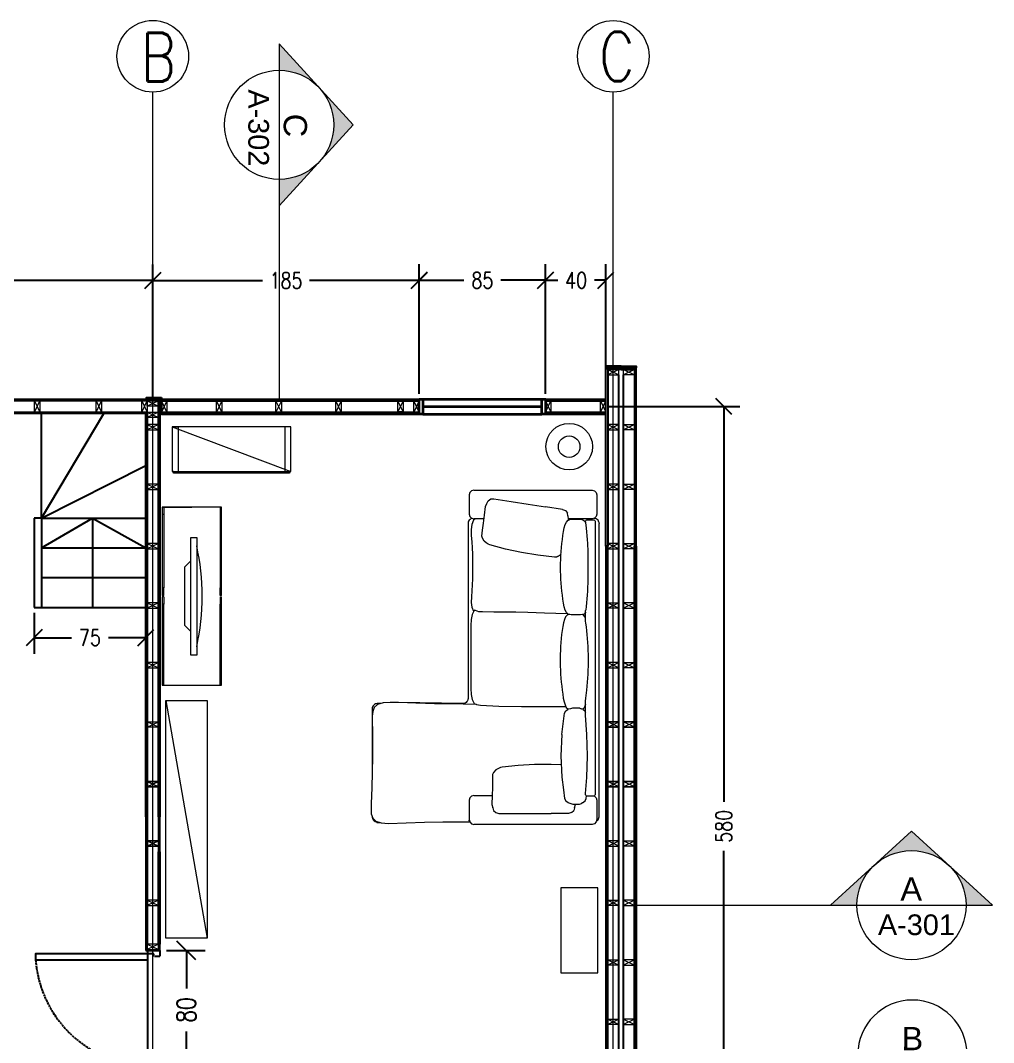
# Model space of a CAD drawing. Header units: centimetres. Extents: x 625 to 2942, y 2058 to 3292.
# Drawn here: x 1089 to 1744, y 2603 to 3291 of the extents above; entities that cross this region are included whole.
import ezdxf

# ---------------------------------------------------------------- set-up
doc = ezdxf.new("R2010")
doc.units = ezdxf.units.CM
doc.header["$MEASUREMENT"] = 0
doc.linetypes.add('CENTER', pattern=[2, 1.25, -0.25, 0.25, -0.25])
doc.layers.get('DEFPOINTS').update_dxf_attribs({"color": 210})
for name, color, linetype, lineweight in [('A-ANNO-DIMS', 3, 'Continuous', 18), ('A-ANNO-SYMB', 3, 'Continuous', 18), ('A-DETL-MCUT', 4, 'Continuous', 25), ('A-DOOR-FULL', 4, 'Continuous', 25), ('A-ELEV-MBE1', 7, 'Continuous', 35), ('A-ELEV-MBE2', 4, 'Continuous', 25), ('A-FURN', 8, 'Continuous', 18), ('A-WALL-STUD', 3, 'Continuous', 18)]:
    doc.layers.add(name, color=color, linetype=linetype, lineweight=lineweight)
doc.styles.add('E-ROMANS', font='romans.shx', dxfattribs={"width": 0.8})
doc.styles.get("Standard").update_dxf_attribs({"font": 'Arial.ttf'})
doc.dimstyles.new('QUOTE', dxfattribs={"dimtxt": 0.18, "dimasz": 0.18, "dimexe": 0.18, "dimexo": 0.0625, "dimgap": 0.09, "dimtad": 0, "dimdec": 4, "dimzin": 0, "dimdsep": 46, "dimtxsty": 'E-ROMANS', "dimblk": 'OBLIQUE', "dimblk1": 'OBLIQUE', "dimblk2": 'OBLIQUE', "dimcen": 0.09, "dimadec": 0, "dimazin": 0, "dimtfac": 1, "dimtdec": 4, "dimtofl": 0, "dimtmove": 0, "dimatfit": 3, "dimldrblk": 'OBLIQUE', "dimfxl": 1, "dimtolj": 1, "dimtzin": 0, "dimarcsym": 0})

# ---------------------------------------------------------------- blocks, each defined once
blk = doc.blocks.new('Sezioni')
h = blk.add_hatch(color=256)
h.dxf.hatch_style = 1
h.paths.add_polyline_path([(52520.8, 47455.1), (52264, 47220.9), (52417.6, 47220.9, -0.210523)])
h.paths.add_polyline_path([(52735.1, 47651.7), (52520.8, 47455.1, -0.388338), (52949.4, 47455.1)])
h.paths.add_polyline_path([(52949.4, 47455.1, -0.210523), (53052.6, 47220.9), (53206.2, 47220.9)])
blk.add_lwpolyline([(52264, 47220.9), (53206.2, 47220.9), (52735.1, 47651.7)], close=True)
blk.add_circle((52735.1, 47220.9), 317.5)
blk = doc.blocks.new('_Oblique')
at = {"color": 0, "linetype": 'ByBlock', "lineweight": -2}
blk.add_line((-0.5, -0.5), (0.5, 0.5), dxfattribs=at)
blk = doc.blocks.new('*D58')
at = {"layer": 'A-ANNO-DIMS', "color": 0, "lineweight": -2, "transparency": 16777216}
for p, q in [((1098.02, 2892.51), (1098.02, 2865.07)), ((1173.09, 2892.51), (1173.09, 2865.07)), ((1098.02, 2875.87), (1123.16, 2875.87)), ((1173.09, 2875.87), (1147.95, 2875.87))]:
    blk.add_line(p, q, dxfattribs=at)
at = {"layer": 'DEFPOINTS', "color": 0, "transparency": 16777216}
for p in [(1098.02, 2896.26), (1173.09, 2896.26), (1173.09, 2875.87)]:
    blk.add_point(p, dxfattribs=at)
at = {"layer": 'A-ANNO-DIMS', "color": 0, "lineweight": -2, "transparency": 16777216, "xscale": 10.8, "yscale": 10.8, "zscale": 10.8, "rotation": 180}
blk.add_blockref('_Oblique', (1098.02, 2875.87), dxfattribs=at)
at = {"layer": 'A-ANNO-DIMS', "color": 0, "lineweight": -2, "transparency": 16777216, "xscale": 10.8, "yscale": 10.8, "zscale": 10.8}
blk.add_blockref('_Oblique', (1173.09, 2875.87), dxfattribs=at)
at = {"layer": 'A-ANNO-DIMS', "color": 0, "transparency": 16777216, "insert": (1135.55, 2875.87), "char_height": 10.8, "attachment_point": 5, "style": 'E-ROMANS'}
blk.add_mtext('\\A1;75', dxfattribs=at)
blk = doc.blocks.new('*D59')
at = {"layer": 'A-ANNO-DIMS', "color": 0, "lineweight": -2, "transparency": 16777216}
for p, q in [((1186.97, 2665.24), (1213.03, 2665.24)), ((1200.43, 2665.24), (1200.43, 2639.66)), ((1200.43, 2585.16), (1200.43, 2610.74)), ((1186.97, 2585.16), (1213.03, 2585.16))]:
    blk.add_line(p, q, dxfattribs=at)
at = {"layer": 'DEFPOINTS', "color": 0, "transparency": 16777216}
for p in [(1182.6, 2665.24), (1182.6, 2585.16), (1200.43, 2585.16)]:
    blk.add_point(p, dxfattribs=at)
at = {"layer": 'A-ANNO-DIMS', "color": 0, "lineweight": -2, "transparency": 16777216, "xscale": 12.6, "yscale": 12.6, "zscale": 12.6}
for p, rotation in [((1200.43, 2665.24), 90), ((1200.43, 2585.16), 270)]:
    blk.add_blockref('_Oblique', p, dxfattribs=dict(at, rotation=rotation))
at = {"layer": 'A-ANNO-DIMS', "color": 0, "transparency": 16777216, "insert": (1200.43, 2625.2), "char_height": 12.6, "attachment_point": 5, "rotation": 90, "style": 'E-ROMANS'}
blk.add_mtext('\\A1;80', dxfattribs=at)
blk = doc.blocks.new('*D61')
at = {"layer": 'A-ANNO-DIMS', "color": 0, "lineweight": -2, "transparency": 16777216}
for p, q in [((867.84, 3059.56), (867.84, 3127.18)), ((1177.84, 3037.24), (1177.84, 3127.18)), ((867.84, 3116.38), (1006.34, 3116.38)), ((1177.84, 3116.38), (1039.35, 3116.38))]:
    blk.add_line(p, q, dxfattribs=at)
at = {"layer": 'DEFPOINTS', "color": 0, "transparency": 16777216}
for p in [(1177.84, 3116.38), (867.84, 3055.81), (1177.84, 3033.49)]:
    blk.add_point(p, dxfattribs=at)
at = {"layer": 'A-ANNO-DIMS', "color": 0, "lineweight": -2, "transparency": 16777216, "xscale": 10.8, "yscale": 10.8, "zscale": 10.8, "rotation": 180}
blk.add_blockref('_Oblique', (867.84, 3116.38), dxfattribs=at)
at = {"layer": 'A-ANNO-DIMS', "color": 0, "lineweight": -2, "transparency": 16777216, "xscale": 10.8, "yscale": 10.8, "zscale": 10.8}
blk.add_blockref('_Oblique', (1177.84, 3116.38), dxfattribs=at)
at = {"layer": 'A-ANNO-DIMS', "color": 0, "transparency": 16777216, "insert": (1022.84, 3116.38), "char_height": 10.8, "attachment_point": 5, "style": 'E-ROMANS'}
blk.add_mtext('\\A1;310', dxfattribs=at)
blk = doc.blocks.new('*D63')
at = {"layer": 'A-ANNO-DIMS', "color": 0, "lineweight": -2, "transparency": 16777216}
for p, q in [((1177.84, 3037.24), (1177.84, 3127.18)), ((1357.17, 3040.14), (1357.17, 3127.18)), ((1177.84, 3116.38), (1251.61, 3116.38)), ((1357.17, 3116.38), (1283.4, 3116.38))]:
    blk.add_line(p, q, dxfattribs=at)
at = {"layer": 'DEFPOINTS', "color": 0, "transparency": 16777216}
for p in [(1357.17, 3116.38), (1357.17, 3036.39), (1177.84, 3033.49)]:
    blk.add_point(p, dxfattribs=at)
at = {"layer": 'A-ANNO-DIMS', "color": 0, "lineweight": -2, "transparency": 16777216, "xscale": 10.8, "yscale": 10.8, "zscale": 10.8, "rotation": 180}
blk.add_blockref('_Oblique', (1177.84, 3116.38), dxfattribs=at)
at = {"layer": 'A-ANNO-DIMS', "color": 0, "lineweight": -2, "transparency": 16777216, "xscale": 10.8, "yscale": 10.8, "zscale": 10.8}
blk.add_blockref('_Oblique', (1357.17, 3116.38), dxfattribs=at)
at = {"layer": 'A-ANNO-DIMS', "color": 0, "transparency": 16777216, "insert": (1267.5, 3116.38), "char_height": 10.8, "attachment_point": 5, "style": 'E-ROMANS'}
blk.add_mtext('\\A1;185', dxfattribs=at)
blk = doc.blocks.new('*D64')
at = {"layer": 'A-ANNO-DIMS', "color": 0, "lineweight": -2, "transparency": 16777216}
for p, q in [((1357.17, 3040.14), (1357.17, 3127.27)), ((1442.25, 3040.14), (1442.25, 3127.27)), ((1357.17, 3116.47), (1387.31, 3116.47)), ((1442.25, 3116.47), (1412.1, 3116.47))]:
    blk.add_line(p, q, dxfattribs=at)
at = {"layer": 'DEFPOINTS', "color": 0, "transparency": 16777216}
for p in [(1442.25, 3116.47), (1357.17, 3036.39), (1442.25, 3036.39)]:
    blk.add_point(p, dxfattribs=at)
at = {"layer": 'A-ANNO-DIMS', "color": 0, "lineweight": -2, "transparency": 16777216, "xscale": 10.8, "yscale": 10.8, "zscale": 10.8, "rotation": 180}
blk.add_blockref('_Oblique', (1357.17, 3116.47), dxfattribs=at)
at = {"layer": 'A-ANNO-DIMS', "color": 0, "lineweight": -2, "transparency": 16777216, "xscale": 10.8, "yscale": 10.8, "zscale": 10.8}
blk.add_blockref('_Oblique', (1442.25, 3116.47), dxfattribs=at)
at = {"layer": 'A-ANNO-DIMS', "color": 0, "transparency": 16777216, "insert": (1399.71, 3116.47), "char_height": 10.8, "attachment_point": 5, "style": 'E-ROMANS'}
blk.add_mtext('\\A1;85', dxfattribs=at)
blk = doc.blocks.new('*D65')
at = {"layer": 'A-ANNO-DIMS', "color": 0, "lineweight": -2, "transparency": 16777216}
for p, q in [((1442.25, 3040.14), (1442.25, 3127.27)), ((1482.89, 3040.14), (1482.89, 3127.27)), ((1442.25, 3116.47), (1450.41, 3116.47)), ((1482.89, 3116.47), (1475.2, 3116.47))]:
    blk.add_line(p, q, dxfattribs=at)
at = {"layer": 'DEFPOINTS', "color": 0, "transparency": 16777216}
for p in [(1482.89, 3116.47), (1442.25, 3036.39), (1482.89, 3036.39)]:
    blk.add_point(p, dxfattribs=at)
at = {"layer": 'A-ANNO-DIMS', "color": 0, "lineweight": -2, "transparency": 16777216, "xscale": 10.8, "yscale": 10.8, "zscale": 10.8, "rotation": 180}
blk.add_blockref('_Oblique', (1442.25, 3116.47), dxfattribs=at)
at = {"layer": 'A-ANNO-DIMS', "color": 0, "lineweight": -2, "transparency": 16777216, "xscale": 10.8, "yscale": 10.8, "zscale": 10.8}
blk.add_blockref('_Oblique', (1482.89, 3116.47), dxfattribs=at)
at = {"layer": 'A-ANNO-DIMS', "color": 0, "transparency": 16777216, "insert": (1462.8, 3116.47), "char_height": 10.8, "attachment_point": 5, "style": 'E-ROMANS'}
blk.add_mtext('\\A1;40', dxfattribs=at)
blk = doc.blocks.new('*D88')
at = {"layer": 'A-ANNO-DIMS', "color": 0, "lineweight": -2, "transparency": 16777216}
for p, q in [((1484.84, 3031.54), (1573.02, 3031.54)), ((1562.22, 3031.54), (1562.22, 2765.35)), ((1562.22, 2466.15), (1562.22, 2732.34)), ((1483.8, 2466.15), (1573.02, 2466.15))]:
    blk.add_line(p, q, dxfattribs=at)
at = {"layer": 'DEFPOINTS', "color": 0, "transparency": 16777216}
for p in [(1481.09, 3031.54), (1562.22, 3031.54), (1480.05, 2466.15)]:
    blk.add_point(p, dxfattribs=at)
at = {"layer": 'A-ANNO-DIMS', "color": 0, "lineweight": -2, "transparency": 16777216, "xscale": 10.8, "yscale": 10.8, "zscale": 10.8}
for p, rotation in [((1562.22, 3031.54), 90), ((1562.22, 2466.15), 270)]:
    blk.add_blockref('_Oblique', p, dxfattribs=dict(at, rotation=rotation))
at = {"layer": 'A-ANNO-DIMS', "color": 0, "transparency": 16777216, "insert": (1562.22, 2748.85), "char_height": 10.8, "attachment_point": 5, "rotation": 90, "style": 'E-ROMANS'}
blk.add_mtext('\\A1;580', dxfattribs=at)

msp = doc.modelspace()

# ---------------------------------------------------------------- linework, layer by layer
msp.add_line((1182.59875, 2755.32187), (1181.59894, 2755.32182))
at = {"layer": 'A-ANNO-SYMB'}
for p, q in [((1177.84384, 2108.67938), (1177.84384, 3243.21988)), ((1487.84455, 2108.64166), (1487.84455, 3243.18216)), ((1262.91375, 3185.73298), (1262.91375, 3035.29159)), ((1502.71482, 2695.77476), (1653.15622, 2695.77476))]:
    msp.add_line(p, q, dxfattribs=at)
for centre in [(1177.84384, 3267.3341), (1487.84455, 3267.29638)]:
    msp.add_circle(centre, 24.11422, dxfattribs=at)
at = {"layer": 'A-DETL-MCUT'}
for p, q in [((1491.59821, 2311.69332), (1491.59783, 3052.81101)), ((1494.62259, 2311.69335), (1494.60417, 3052.81104)), ((1183.69972, 3036.39369), (1359.66975, 3036.39369)), ((1183.69972, 3035.29165), (1357.16737, 3035.29152)), ((1439.74681, 3036.39369), (1482.88942, 3036.39369)), ((1442.24927, 3035.29146), (1482.88942, 3035.29143)), ((1442.24927, 3035.29146), (1461.53274, 3035.29144)), ((1183.69972, 3027.78537), (1357.16767, 3027.78537)), ((1183.69972, 3026.38401), (1359.67015, 3026.38401)), ((1439.74721, 3026.38401), (1482.88941, 3026.38401)), ((1442.24963, 3027.78537), (1482.88941, 3027.78537)), ((1173.08861, 2865.42696), (1173.08861, 2665.2333)), ((1174.09168, 2755.32182), (1174.09021, 2669.53924)), ((1181.59894, 2755.32182), (1181.59779, 2731.59953)), ((1182.59844, 2731.59953), (1182.59875, 2755.32187)), ((1173.09253, 2670.23957), (1173.09253, 2665.23508)), ((1182.59823, 2665.23508), (1182.59802, 2670.23996)), ((1173.09253, 2665.23508), (1174.59049, 2665.23508)), ((1174.09021, 2665.93576), (1174.09021, 2665.23508))]:
    msp.add_line(p, q, dxfattribs=at)
for points in [[(1493.10092, 3058.72104), (1482.88882, 3058.72086), (1482.88884, 3057.61979), (1493.10094, 3057.61998)], [(1493.10153, 3056.41444), (1484.09052, 3056.41474), (1484.0906, 3057.61572), (1493.10153, 3057.61572)], [(1493.10037, 3056.41444), (1502.11138, 3056.41497), (1502.11128, 3057.61594), (1493.10034, 3057.61572)], [(1493.10092, 3058.72104), (1503.31302, 3058.72112), (1503.31303, 3057.62005), (1493.10093, 3057.61998)], [(1173.08899, 2755.32147), (1173.08861, 2817.38208), (1174.08979, 2817.38208), (1174.09006, 2755.32151)], [(1181.59779, 2755.32182), (1181.59779, 2817.38211), (1182.59875, 2817.38211), (1182.59875, 2755.32187)], [(1181.59747, 2669.53924), (1181.59747, 2731.59953), (1182.59844, 2731.59953), (1182.59844, 2669.53928)]]:
    msp.add_lwpolyline(points, dxfattribs=at)
for points in [[(1482.88934, 2937.49696), (1482.88943, 3057.61572), (1484.0906, 3057.61572), (1484.09051, 2937.49696)], [(1503.31558, 2937.49721), (1503.31244, 3057.61597), (1502.11128, 3057.61594), (1502.11441, 2937.49718)], [(1182.59865, 3036.39369), (1182.59865, 3035.29263), (1077.69843, 3035.29263), (1077.69843, 3036.39369)], [(1183.69972, 3037.49476), (1183.69972, 3036.39369), (1173.69003, 3036.39369), (1173.69003, 3037.49476)], [(1182.59718, 3035.29165), (1182.59718, 2937.49821), (1181.59621, 2937.49821), (1181.59621, 3035.29165)], [(1183.69972, 3026.38401), (1182.59865, 3026.38401), (1182.59865, 3036.39369), (1183.69972, 3036.39369)], [(1077.69843, 3027.78537), (1174.09042, 3027.78537), (1174.09042, 3026.7844), (1077.69843, 3026.7844)], [(1174.09042, 3026.7844), (1174.09042, 2937.49831), (1173.08945, 2937.49831), (1173.08945, 3026.7844)], [(1174.09042, 2937.49831), (1174.08958, 2817.38208), (1173.08861, 2817.38208), (1173.08945, 2937.49831)], [(1182.59781, 2937.49824), (1182.59781, 2817.38205), (1181.59684, 2817.38205), (1181.59684, 2937.49824)], [(1484.09024, 2817.38211), (1484.09051, 2937.49831), (1482.88934, 2937.49831), (1482.88908, 2817.38211)], [(1502.11773, 2817.38234), (1502.11441, 2937.49854), (1503.31558, 2937.49857), (1503.31889, 2817.38237)], [(1484.09024, 2697.26592), (1484.09051, 2817.38211), (1482.88934, 2817.38211), (1482.88908, 2697.26592)], [(1502.12078, 2697.26615), (1502.11746, 2817.38234), (1503.31862, 2817.38237), (1503.32194, 2697.26618)], [(1484.0903, 2577.14972), (1484.09024, 2697.26592), (1482.88908, 2697.26592), (1482.88914, 2577.14972)], [(1502.12376, 2577.14995), (1502.12078, 2697.26615), (1503.32194, 2697.26618), (1503.32492, 2577.14998)]]:
    msp.add_lwpolyline(points, close=True, dxfattribs=at)
at = {"layer": 'A-DOOR-FULL'}
msp.add_line((1174.59049, 2587.38199), (1174.59049, 2659.00683), dxfattribs=at)
at = {"layer": 'A-DOOR-FULL', "linetype": 'CENTER'}
msp.add_lwpolyline([(1174.59049, 2663.0107), (1174.59049, 2665.23508), (1182.59823, 2665.23508), (1182.59823, 2661.2312), (1178.59436, 2661.2312), (1178.59436, 2663.0107), (1174.59049, 2663.0107)], dxfattribs=at)
at = {"layer": 'A-DOOR-FULL'}
msp.add_lwpolyline([(1098.96178, 2659.00683), (1174.59049, 2659.00683), (1174.59049, 2663.0107), (1098.96178, 2663.0107), (1098.96178, 2659.00683)], dxfattribs=at)
at = {"layer": 'A-DOOR-FULL', "linetype": 'CENTER'}
msp.add_arc((1176.3371, 2664.96686), 77.60452, 184.40465497, 268.7103601, dxfattribs=at)
at = {"layer": 'A-ELEV-MBE1', "color": 0}
for p, q in [((1359.66975, 3036.39369), (1439.74681, 3036.39369)), ((1359.67015, 3026.38401), (1439.74721, 3026.38401))]:
    msp.add_line(p, q, dxfattribs=at)
at = {"layer": 'A-ELEV-MBE1', "color": 0, "linetype": 'Continuous'}
msp.add_line((1359.66994, 3031.56101), (1439.747, 3031.56094), dxfattribs=at)
at = {"layer": 'A-ELEV-MBE1', "color": 0}
for points in [[(1357.16732, 3036.39369), (1359.66975, 3036.39369), (1359.67015, 3026.38401), (1357.16772, 3026.38401)], [(1439.74681, 3036.39369), (1442.24923, 3036.39369), (1442.24963, 3026.38401), (1439.74721, 3026.38401)]]:
    msp.add_lwpolyline(points, close=True, dxfattribs=at)
at = {"layer": 'A-ELEV-MBE2'}
for p, q in [((1098.01668, 2956.31672), (1098.01668, 2896.25862)), ((1103.02152, 2956.31672), (1103.02152, 2896.25862)), ((1103.02152, 2936.29736), (1137.26779, 2956.31672)), ((1137.26779, 2956.33097), (1137.26779, 2896.38157)), ((1137.26779, 2956.31672), (1173.0893, 2936.29736)), ((1098.01668, 2896.25862), (1103.02152, 2896.25862))]:
    msp.add_line(p, q, dxfattribs=at)
for points in [[(1103.02152, 2956.31672), (1144.99756, 3026.78449)], [(1103.02152, 2956.31672), (1103.02152, 3026.78443)], [(1103.02152, 2956.31672), (1173.0893, 2991.86572)], [(1103.02152, 2956.31672), (1098.01668, 2956.31672)], [(1103.02152, 2956.31672), (1173.0893, 2956.31672)], [(1103.02152, 2936.29736), (1173.0893, 2936.29736)], [(1103.02152, 2916.27799), (1173.0893, 2916.27799)], [(1103.02152, 2896.25862), (1173.0893, 2896.25862)]]:
    msp.add_lwpolyline(points, dxfattribs=at)
at = {"layer": 'A-FURN'}
for p, q in [((1270.83677, 3017.74744), (1190.83677, 3017.74744)), ((1190.83677, 3017.74744), (1190.83677, 2987.74744)), ((1190.83677, 3017.74744), (1270.83677, 2987.74744)), ((1270.83677, 2987.74744), (1270.83677, 3017.74744)), ((1190.83677, 2987.74744), (1270.83677, 2987.74744)), ((1391.18496, 2973.63634), (1390.7551, 2972.03206)), ((1392.35938, 2974.81076), (1391.18496, 2973.63634)), ((1393.96367, 2975.24063), (1392.35938, 2974.81076)), ((1393.96367, 2975.24063), (1473.61192, 2975.24062)), ((1473.61192, 2975.24062), (1475.21622, 2974.81075)), ((1475.21622, 2974.81075), (1476.39064, 2973.63633)), ((1476.39064, 2973.63633), (1476.82051, 2972.03204)), ((1390.7551, 2972.03206), (1390.75509, 2959.01654)), ((1401.82902, 2964.19947), (1402.73912, 2966.29121)), ((1402.73912, 2966.29121), (1403.52765, 2968.03351)), ((1403.52765, 2968.03351), (1405.29219, 2969.25086)), ((1405.29219, 2969.25086), (1407.49003, 2969.45753)), ((1407.49003, 2969.45753), (1419.02182, 2967.62892)), ((1419.02182, 2967.62892), (1430.55696, 2965.82293)), ((1476.82051, 2972.03204), (1476.82049, 2959.01653)), ((1224.1931, 2963.8542), (1184.1931, 2963.8542)), ((1184.1931, 2963.8542), (1184.1931, 2904.3542)), ((1184.1931, 2963.8542), (1184.1931, 2904.3542)), ((1184.1931, 2963.8542), (1204.1931, 2963.8542)), ((1184.1931, 2963.8542), (1185.1931, 2963.8542)), ((1185.1931, 2963.8542), (1185.1931, 2958.8542)), ((1223.1931, 2963.8542), (1223.1931, 2958.8542)), ((1224.1931, 2904.3542), (1224.1931, 2963.8542)), ((1401.11484, 2958.25235), (1401.82902, 2964.19947)), ((1430.55696, 2965.82293), (1442.09547, 2964.03956)), ((1453.63734, 2962.2788), (1442.09547, 2964.03956)), ((1453.63734, 2962.2788), (1455.66745, 2961.41673)), ((1455.66745, 2961.41673), (1456.97637, 2959.7273)), ((1457.18634, 2957.85986), (1456.97637, 2959.7273)), ((1185.1931, 2958.8542), (1184.1931, 2958.8542)), ((1185.1931, 2958.8542), (1185.1931, 2909.3542)), ((1223.1931, 2958.8542), (1224.1931, 2958.8542)), ((1223.1931, 2958.8542), (1223.1931, 2909.3542)), ((1390.75509, 2959.01654), (1391.18496, 2957.41226)), ((1391.18496, 2957.41226), (1392.35938, 2956.23784)), ((1391.18496, 2957.41225), (1391.18496, 2957.41226)), ((1392.35938, 2956.23784), (1393.96367, 2955.80797)), ((1392.35938, 2956.23783), (1392.35938, 2956.23784)), ((1400.80838, 2955.80797), (1393.96367, 2955.80797)), ((1393.96367, 2955.80796), (1393.96367, 2955.80797)), ((1399.82821, 2948.24048), (1400.4479, 2952.93268)), ((1400.4479, 2952.93268), (1401.11484, 2958.25235)), ((1457.17826, 2954.66046), (1457.18111, 2954.67899)), ((1457.18507, 2954.63551), (1457.17826, 2954.66046)), ((1457.18634, 2957.85986), (1457.40853, 2955.62373)), ((1457.40853, 2955.62373), (1457.23499, 2954.70647)), ((1473.61192, 2955.80796), (1457.39205, 2955.80796)), ((1469.27612, 2954.78035), (1469.16455, 2954.36397)), ((1469.16455, 2953.35599), (1469.16455, 2954.36397)), ((1469.27612, 2954.78035), (1469.58093, 2955.08516)), ((1469.58093, 2955.08516), (1469.9973, 2955.19673)), ((1469.9973, 2955.19673), (1474.71593, 2955.19673)), ((1475.21622, 2956.23782), (1473.61192, 2955.80796)), ((1473.61192, 2955.80796), (1473.61192, 2955.80795)), ((1474.71593, 2955.19673), (1475.13231, 2955.08516)), ((1475.13231, 2955.08516), (1475.43712, 2954.78035)), ((1476.39064, 2957.41224), (1475.21622, 2956.23782)), ((1475.43712, 2954.78035), (1475.54868, 2954.36397)), ((1475.54868, 2954.36397), (1475.54868, 2770.17348)), ((1476.82049, 2959.01653), (1476.39064, 2957.41224)), ((1477.94483, 2954.26983), (1477.55492, 2954.88288)), ((1478.20119, 2953.55285), (1477.94483, 2954.26983)), ((1478.20216, 2953.55012), (1478.29212, 2952.76646)), ((1478.29217, 2755.30778), (1478.2922, 2952.76575)), ((1399.25577, 2944.17569), (1399.82821, 2948.24048)), ((1399.70354, 2942.78746), (1399.25577, 2944.17569)), ((1400.83936, 2940.86199), (1399.70354, 2942.78746)), ((1402.18484, 2939.81788), (1400.83936, 2940.86199)), ((1403.67536, 2938.84434), (1402.18484, 2939.81788)), ((1404.75829, 2938.39704), (1403.67536, 2938.84434)), ((1415.25993, 2935.5695), (1404.75829, 2938.39704)), ((1426.02073, 2933.24013), (1415.25993, 2935.5695)), ((1437.04071, 2931.40889), (1426.02073, 2933.24013)), ((1450.36034, 2930.54155), (1452.37276, 2931.72235)), ((1452.37276, 2931.72235), (1452.64479, 2932.23168)), ((1448.31986, 2930.07582), (1437.04071, 2931.40889)), ((1449.51499, 2930.13606), (1448.31986, 2930.07582)), ((1450.36034, 2930.54155), (1449.51499, 2930.13606)), ((1185.1931, 2909.3542), (1184.1931, 2909.3542)), ((1184.1931, 2904.3542), (1185.1931, 2904.3542)), ((1185.1931, 2904.3542), (1185.1931, 2909.3542)), ((1223.1931, 2904.3542), (1223.1931, 2909.3542)), ((1223.1931, 2909.3542), (1224.1931, 2909.3542)), ((1224.1931, 2904.3542), (1223.1931, 2904.3542)), ((1184.1931, 2903.3542), (1184.1931, 2843.8542)), ((1185.1931, 2903.3542), (1184.1931, 2903.3542)), ((1185.1931, 2898.3542), (1184.1931, 2898.3542)), ((1185.1931, 2903.3542), (1185.1931, 2898.3542)), ((1185.1931, 2848.8542), (1185.1931, 2898.3542)), ((1223.1931, 2903.3542), (1223.1931, 2898.3542)), ((1223.1931, 2903.3542), (1224.1931, 2903.3542)), ((1223.1931, 2848.8542), (1223.1931, 2898.3542)), ((1223.1931, 2898.3542), (1224.1931, 2898.3542)), ((1224.1931, 2843.8542), (1224.1931, 2903.3542)), ((1469.16455, 2887.01482), (1469.16455, 2894.27361)), ((1185.1931, 2848.8542), (1184.1931, 2848.8542)), ((1184.1931, 2843.8542), (1224.1931, 2843.8542)), ((1185.1931, 2843.8542), (1185.1931, 2848.8542)), ((1223.1931, 2843.8542), (1223.1931, 2848.8542)), ((1223.1931, 2848.8542), (1224.1931, 2848.8542)), ((1186.55904, 2673.49133), (1186.55904, 2833.49133)), ((1186.55904, 2833.49133), (1214.55904, 2833.49133)), ((1186.55904, 2833.49133), (1214.55904, 2673.49133)), ((1214.55904, 2833.49133), (1214.55904, 2673.49133)), ((1465.2086, 2828.42149), (1466.30635, 2828.04988)), ((1468.42516, 2828.87761), (1468.40753, 2828.85507)), ((1468.42584, 2828.87847), (1469.0838, 2830.54741)), ((1469.16455, 2830.86634), (1469.08442, 2830.54897)), ((1469.16455, 2823.59182), (1469.16455, 2833.20165)), ((1453.20399, 2810.68669), (1455.00189, 2825.03833)), ((1455.00189, 2825.03833), (1455.81197, 2826.62548)), ((1455.81197, 2826.62548), (1457.37574, 2827.7571)), ((1457.1266, 2827.87566), (1457.37574, 2827.7571)), ((1466.30635, 2828.04988), (1466.40525, 2828.02607)), ((1467.44234, 2827.74889), (1468.77971, 2826.62548)), ((1468.77971, 2826.62548), (1469.16455, 2825.74535)), ((1453.20399, 2810.68669), (1452.59504, 2796.34007)), ((1452.59504, 2796.34007), (1453.17504, 2781.99846)), ((1410.19158, 2787.62647), (1408.70156, 2786.80167)), ((1411.81408, 2788.35925), (1410.19158, 2787.62647)), ((1412.9529, 2788.63469), (1411.81408, 2788.35925)), ((1423.76443, 2789.81381), (1412.9529, 2788.63469)), ((1434.75544, 2790.46084), (1423.76443, 2789.81381)), ((1445.92594, 2790.57577), (1434.75544, 2790.46084)), ((1452.83843, 2790.32173), (1445.92594, 2790.57577)), ((1406.62727, 2783.77089), (1406.56787, 2779.66642)), ((1407.28317, 2785.07376), (1406.62727, 2783.77089)), ((1408.70156, 2786.80167), (1407.28317, 2785.07376)), ((1453.17504, 2781.99846), (1454.24016, 2773.36614)), ((1406.45868, 2774.93472), (1406.2997, 2769.57577)), ((1406.56787, 2779.66642), (1406.45868, 2774.93472)), ((1391.18496, 2767.99572), (1390.7551, 2766.39144)), ((1392.35938, 2769.17014), (1391.18496, 2767.99572)), ((1393.96367, 2769.60001), (1392.35938, 2769.17014)), ((1393.96367, 2769.60001), (1406.2997, 2769.60001)), ((1406.2997, 2769.57577), (1406.09092, 2763.58957)), ((1468.83102, 2766.07697), (1469.52587, 2767.66185)), ((1469.16455, 2770.17348), (1469.16455, 2770.95694)), ((1469.27612, 2769.75711), (1469.16455, 2770.17348)), ((1469.27612, 2769.75711), (1469.58093, 2769.4523)), ((1469.52587, 2767.66185), (1469.72077, 2769.41483)), ((1469.58093, 2769.4523), (1469.9973, 2769.34073)), ((1469.9973, 2769.34073), (1474.71593, 2769.34073)), ((1474.57956, 2769.34073), (1475.21622, 2769.17013)), ((1474.71593, 2769.34073), (1475.13231, 2769.4523)), ((1475.13231, 2769.4523), (1475.43712, 2769.75711)), ((1475.21622, 2769.17013), (1476.39064, 2767.99571)), ((1475.43712, 2769.75711), (1475.54868, 2770.17348)), ((1476.39064, 2767.99571), (1476.82051, 2766.39142)), ((1390.7551, 2766.39144), (1390.75509, 2753.37592)), ((1406.09092, 2763.58957), (1406.66856, 2761.38276)), ((1406.62319, 2761.50576), (1406.65801, 2761.38276)), ((1406.66856, 2761.38276), (1407.1798, 2759.53993)), ((1457.48353, 2764.85757), (1457.8382, 2764.67027)), ((1457.8382, 2764.67027), (1459.23863, 2764.16866)), ((1459.23863, 2764.16866), (1460.55757, 2763.73393)), ((1460.55757, 2763.73393), (1465.06155, 2763.73393)), ((1461.76472, 2761.34167), (1461.2701, 2759.52874)), ((1461.76472, 2761.34167), (1462.32811, 2763.51704)), ((1462.32811, 2763.51704), (1462.32104, 2763.73393)), ((1465.06155, 2763.73393), (1466.3392, 2764.16866)), ((1467.16408, 2764.67027), (1466.3392, 2764.16866)), ((1467.16408, 2764.67027), (1468.83102, 2766.07697)), ((1476.82051, 2766.39142), (1476.82049, 2753.37591)), ((1390.75509, 2753.37592), (1391.18496, 2751.77165)), ((1390.89735, 2752.50553), (1390.87405, 2752.93197)), ((1407.1798, 2759.53993), (1408.73616, 2758.06574)), ((1408.73616, 2758.06574), (1410.87609, 2757.52357)), ((1410.87609, 2757.52357), (1422.55191, 2757.55723)), ((1422.55191, 2757.55723), (1434.22757, 2757.56802)), ((1434.22757, 2757.56802), (1445.90308, 2757.55595)), ((1457.57844, 2757.521), (1445.90308, 2757.55595)), ((1459.71697, 2758.06067), (1457.57844, 2757.521)), ((1459.71697, 2758.06067), (1461.2701, 2759.52874)), ((1476.82049, 2753.37591), (1476.39064, 2751.77162)), ((1477.55488, 2753.19066), (1477.94151, 2753.79851)), ((1477.9448, 2753.80369), (1478.20115, 2754.52067)), ((1478.20213, 2754.52341), (1478.29209, 2755.30707)), ((1390.9881, 2752.50632), (1390.89735, 2752.50553)), ((1390.93528, 2752.29823), (1390.89735, 2752.50553)), ((1391.04361, 2752.29918), (1390.93528, 2752.29823)), ((1390.9678, 2752.29823), (1390.93528, 2752.29823)), ((1390.9678, 2752.29823), (1390.98825, 2752.29823)), ((1390.9966, 2752.29823), (1390.98825, 2752.29823)), ((1391.18496, 2751.77165), (1392.35938, 2750.59722)), ((1391.18496, 2751.77163), (1391.18496, 2751.77165)), ((1392.35938, 2750.59722), (1393.96367, 2750.16735)), ((1392.35938, 2750.59721), (1392.35938, 2750.59722)), ((1473.61192, 2750.16734), (1393.96367, 2750.16735)), ((1393.96367, 2750.16734), (1393.96367, 2750.16735)), ((1475.21622, 2750.5972), (1473.61192, 2750.16734)), ((1473.61192, 2750.16734), (1473.61192, 2750.16733)), ((1476.39064, 2751.77162), (1475.21622, 2750.5972)), ((1452.4679, 2707.54978), (1452.4679, 2650.14521)), ((1477.4679, 2707.54978), (1452.4679, 2707.54978)), ((1477.4679, 2650.14521), (1477.4679, 2707.54978)), ((1214.55904, 2673.49133), (1186.55904, 2673.49133)), ((1452.4679, 2650.14521), (1477.4679, 2650.14521))]:
    msp.add_line(p, q, dxfattribs=at)
for points in [[(1190.83677, 3017.74744), (1194.83677, 3017.74744), (1194.83677, 2987.74744)], [(1270.83677, 3017.74744), (1266.83677, 3017.74744), (1266.83677, 2987.74744), (1270.83677, 2987.74744)], [(1270.83677, 2987.74744), (1269.83677, 2987.74744), (1269.83677, 2986.74744), (1191.83677, 2986.74744), (1191.83677, 2987.74744), (1190.83677, 2987.74744)], [(1392.84516, 2956.10768), (1392.01938, 2955.84934), (1391.38211, 2955.44398), (1390.85044, 2954.91232), (1390.45036, 2954.27247), (1390.18666, 2953.5529), (1390.09593, 2952.76649), (1390.09592, 2834.94707), (1390.00518, 2834.16068), (1389.74678, 2833.43851), (1389.34141, 2832.80125), (1388.80973, 2832.26958), (1388.17247, 2831.8642), (1387.4503, 2831.6058), (1386.66392, 2831.51506), (1343.35737, 2832.26155)], [(1394.88098, 2955.80797), (1393.71911, 2954.91606), (1392.56603, 2952.1785), (1392.1527, 2948.67425), (1392.25885, 2944.701), (1392.56533, 2940.49481), (1392.80556, 2936.30526), (1392.97954, 2932.13236), (1393.12869, 2923.83125), (1393.10336, 2919.68752), (1393.01108, 2915.56003), (1392.85183, 2911.4487), (1392.63206, 2907.4445), (1392.36735, 2903.27469), (1392.24934, 2899.6027), (1392.63898, 2896.33489), (1393.81291, 2893.82603), (1394.04615, 2893.67026)], [(1457.67237, 2891.49753), (1456.26505, 2892.79327), (1455.49228, 2894.46542), (1454.85284, 2896.65888), (1454.35914, 2899.12853), (1453.9295, 2901.83903), (1453.56672, 2904.51278), (1453.24059, 2907.17502), (1452.97193, 2909.86052), (1452.75353, 2912.52707), (1452.59928, 2915.20859), (1452.47835, 2917.88273), (1452.38822, 2920.55696), (1452.36387, 2923.23229), (1452.38823, 2925.90883), (1452.46129, 2928.58546), (1452.58305, 2931.26219), (1452.75353, 2933.93901), (1452.9727, 2936.61594), (1453.24059, 2939.29295), (1453.55718, 2941.97005), (1453.94834, 2944.62013), (1454.33647, 2947.32454), (1454.85284, 2949.81163), (1455.4923, 2951.9831), (1456.26465, 2953.65035), (1457.18111, 2954.67899), (1458.53256, 2955.48945), (1459.5366, 2955.65837), (1460.57267, 2955.63566), (1465.85069, 2955.65837), (1467.34432, 2955.22105), (1468.11254, 2954.79988), (1469.07273, 2953.71186), (1469.16455, 2953.35599)], [(1469.16455, 2953.35599), (1469.62964, 2949.69655), (1469.89684, 2947.19854), (1470.0898, 2944.53462), (1470.25834, 2941.87081), (1470.40308, 2939.20709), (1470.62335, 2933.8799), (1470.69974, 2931.2164), (1470.75268, 2928.55294), (1470.78753, 2925.88955), (1470.79915, 2923.22615), (1470.78753, 2920.56276), (1470.75268, 2917.89938), (1470.6946, 2915.23602), (1470.61329, 2912.57266), (1470.50873, 2909.90931), (1470.38094, 2907.24597), (1470.24423, 2904.58234), (1470.08999, 2901.9184), (1469.89704, 2899.25469), (1469.62983, 2896.75699), (1469.25323, 2894.59087), (1469.16455, 2894.27361)], [(1477.55492, 2954.88288), (1477.01838, 2955.44394), (1476.38403, 2955.86659), (1475.65895, 2956.10773), (1474.97782, 2956.17394)], [(1203.43101, 2880.01296), (1199.47101, 2883.97296), (1199.47101, 2923.57296), (1203.43101, 2927.53296)], [(1394.56667, 2894.34233), (1394.24759, 2894.06105), (1392.93982, 2891.52412), (1392.26653, 2888.11043), (1391.99082, 2884.07741), (1391.96718, 2879.74215), (1391.92576, 2871.12782), (1391.87839, 2858.34682), (1391.8487, 2845.73438), (1391.84273, 2841.56771), (1392.09248, 2837.70987), (1392.78452, 2834.26003), (1394.2056, 2831.58321), (1395.82183, 2830.84411), (1398.34808, 2830.47237), (1410.69396, 2829.85902), (1425.9833, 2829.43475), (1441.29673, 2829.43475), (1452.79973, 2829.57236), (1455.88156, 2829.47758)], [(1394.56667, 2894.34233), (1394.84735, 2894.29932), (1397.12271, 2893.5777), (1399.78055, 2893.45234), (1407.40363, 2893.34288), (1415.00311, 2893.29759), (1418.80548, 2893.29759), (1422.22512, 2893.20555), (1430.20337, 2893.03326), (1441.60916, 2892.70416), (1449.21658, 2892.42304), (1456.82125, 2892.0871)], [(1469.16455, 2889.05005), (1468.87794, 2889.77242), (1468.05454, 2890.91433), (1467.66662, 2891.4584), (1467.15734, 2891.38733), (1465.85069, 2891.27275), (1459.48515, 2891.28132), (1458.50188, 2891.43587), (1457.67237, 2891.49753), (1456.75245, 2890.991), (1455.70521, 2889.89613), (1454.88432, 2888.15487), (1454.25249, 2885.97106), (1453.77141, 2883.45193), (1453.40241, 2880.76564), (1453.07962, 2878.08015), (1452.80303, 2875.39545), (1452.57264, 2872.71157), (1452.38845, 2870.02847), (1452.25016, 2867.33694), (1452.15869, 2864.6647), (1452.11311, 2861.98402), (1452.11311, 2859.30413), (1452.16058, 2856.62505), (1452.25379, 2853.94309), (1452.39295, 2851.26754), (1452.57827, 2848.59261), (1452.80991, 2845.91672), (1453.08774, 2843.24165), (1453.41179, 2840.56737), (1453.78204, 2837.89388), (1454.19848, 2835.22122), (1454.71889, 2832.71632), (1455.37219, 2830.54597), (1456.16798, 2828.87683), (1457.1266, 2827.87566)], [(1469.16455, 2893.02837), (1469.08225, 2892.78113), (1468.22738, 2891.80158), (1467.66662, 2891.4584)], [(1469.16455, 2833.20165), (1469.45259, 2835.25002), (1470.05926, 2840.60441), (1470.31674, 2843.27895), (1470.53747, 2845.9519), (1470.72146, 2848.62329), (1470.86874, 2851.29309), (1470.97927, 2853.96131), (1471.05308, 2856.62795), (1471.09016, 2859.29301), (1471.0905, 2861.95648), (1471.05413, 2864.61837), (1470.98104, 2867.27868), (1470.84247, 2869.93736), (1470.72469, 2872.59454), (1470.54144, 2875.25009), (1470.32149, 2877.90405), (1470.06481, 2880.55643), (1469.7762, 2883.20759), (1469.41771, 2885.69304), (1469.16455, 2887.01482)], [(1395.82183, 2830.84411), (1386.69021, 2831.05777), (1367.40896, 2831.43211), (1343.33894, 2832.15845), (1337.71751, 2832.30419), (1332.84342, 2831.91291), (1329.12189, 2830.84774), (1326.93583, 2828.86688), (1325.89484, 2826.1906), (1325.60787, 2823.04644), (1325.83075, 2809.45811), (1325.84725, 2802.60498), (1325.80045, 2795.7125), (1325.61157, 2785.30009), (1325.28026, 2774.79919), (1324.80654, 2764.20983), (1324.80643, 2757.34146), (1325.87268, 2754.40897), (1327.97514, 2752.39629), (1331.68015, 2751.26652), (1336.61696, 2750.85836), (1348.44979, 2751.17986), (1360.69832, 2751.63298), (1373.10551, 2751.98621), (1391.18496, 2751.77163)], [(1331.41025, 2831.50271), (1328.97237, 2831.51507)], [(1355.28333, 2831.79802), (1354.76318, 2832.0994), (1354.29133, 2831.82795)], [(1465.2086, 2828.42149), (1465.03723, 2828.46479), (1460.58149, 2828.46479), (1460.46909, 2828.44364), (1459.01882, 2828.01448), (1457.37574, 2827.7571)], [(1468.42584, 2828.87847), (1467.664, 2827.87582), (1467.44234, 2827.74889)], [(1325.54037, 2828.08307), (1325.55271, 2783.12873)], [(1467.44234, 2827.74889), (1466.40525, 2828.02607)], [(1469.16455, 2770.95694), (1470.01237, 2781.76916), (1470.40981, 2796.25995), (1469.95297, 2810.73157), (1469.16455, 2823.59182)], [(1454.24016, 2773.36614), (1455.09661, 2767.61049), (1455.90471, 2766.01794), (1457.48353, 2764.85757)], [(1477.55488, 2753.19066), (1477.01467, 2752.63417), (1476.54327, 2752.34127)], [(1328.55785, 2751.86894), (1328.55785, 2751.52307), (1330.82939, 2751.52307)]]:
    msp.add_lwpolyline(points, dxfattribs=at)
msp.add_lwpolyline([(1203.43101, 2864.17296), (1203.43101, 2943.37296), (1207.39101, 2943.37296), (1207.39101, 2864.17296)], close=True, dxfattribs=at)
for radius in [15.69405, 7.27035]:
    msp.add_circle((1458.13811, 3004.48809), radius, dxfattribs=at)
for centre, radius, start, end in [((1056.61312, 2903.77296), 154.55455, 347.30773542, 12.69226458), ((1328.9504, 2828.09266), 3.41004, 89.63076115, 180.1611735), ((1329.03013, 2755.29463), 3.45809, 183.51594192, 279.84105567)]:
    msp.add_arc(centre, radius, start, end, dxfattribs=at)
at = {"layer": 'A-WALL-STUD'}
for p, q in [((1491.59783, 3056.41449), (1484.09057, 3052.81101)), ((1484.09057, 3056.41449), (1491.59783, 3052.81101)), ((1494.60407, 3056.41453), (1502.11143, 3052.81124)), ((1502.11134, 3056.41472), (1494.60417, 3052.81104)), ((1098.21748, 3027.78439), (1101.82097, 3035.29165)), ((1098.21748, 3035.29165), (1101.82097, 3027.78439)), ((1139.75574, 3027.78537), (1143.35922, 3035.29263)), ((1139.75574, 3035.29263), (1143.35922, 3027.78537)), ((1170.48693, 3027.78537), (1174.09042, 3035.29263)), ((1170.48693, 3035.29263), (1174.09042, 3027.78537)), ((1174.08895, 3035.29165), (1181.59621, 3031.68816)), ((1181.59621, 3035.29165), (1174.08895, 3031.68816)), ((1187.3032, 3035.29263), (1183.69972, 3027.78537)), ((1187.3032, 3027.78537), (1183.69972, 3035.29263)), ((1224.3395, 3035.29309), (1220.73601, 3027.78582)), ((1224.3395, 3027.78582), (1220.73601, 3035.29309)), ((1264.37823, 3035.29309), (1260.77474, 3027.78582)), ((1264.37823, 3027.78582), (1260.77474, 3035.29309)), ((1304.65501, 3035.29263), (1301.05153, 3027.78537)), ((1304.65501, 3027.78537), (1301.05153, 3035.29263)), ((1346.4955, 3035.37344), (1342.89201, 3027.86617)), ((1346.4955, 3027.86617), (1342.89201, 3035.37344)), ((1357.16767, 3035.29263), (1353.56418, 3027.78537)), ((1357.16767, 3027.78537), (1353.56418, 3035.29263)), ((1442.24963, 3027.78491), (1445.85312, 3035.29217)), ((1442.24963, 3035.29217), (1445.85312, 3027.78491)), ((1479.28593, 3027.78537), (1482.88941, 3035.29263)), ((1479.28593, 3035.29263), (1482.88941, 3027.78537)), ((1174.09042, 3027.78537), (1181.59769, 3024.18188)), ((1181.59769, 3027.78537), (1174.09042, 3024.18188)), ((1181.59621, 3019.37752), (1174.08895, 3015.77403)), ((1174.08895, 3019.37752), (1181.59621, 3015.77403)), ((1491.59801, 3019.37705), (1484.09075, 3015.77357)), ((1484.09075, 3019.37705), (1491.59801, 3015.77357)), ((1494.60483, 3019.37709), (1502.11219, 3015.7738)), ((1502.1121, 3019.37728), (1494.60493, 3015.77361)), ((1181.59768, 2979.33878), (1174.09042, 2975.7353)), ((1174.09042, 2979.33878), (1181.59768, 2975.7353)), ((1491.59768, 2979.34016), (1484.09042, 2975.73667)), ((1484.09042, 2979.34016), (1491.59768, 2975.73667)), ((1491.59801, 2979.33832), (1484.09075, 2975.73484)), ((1484.09075, 2979.33832), (1491.59801, 2975.73484)), ((1494.60585, 2979.33836), (1502.1132, 2975.73507)), ((1502.11311, 2979.33855), (1494.60594, 2975.73488)), ((1494.60618, 2979.34019), (1502.11353, 2975.7369)), ((1502.11344, 2979.34039), (1494.60627, 2975.73671)), ((1181.59621, 2939.29996), (1174.08895, 2935.69647)), ((1174.08895, 2939.29996), (1181.59621, 2935.69647)), ((1491.59768, 2939.30142), (1484.09042, 2935.69794)), ((1484.09042, 2939.30142), (1491.59768, 2935.69794)), ((1494.60719, 2939.30146), (1502.11455, 2935.69817)), ((1502.11446, 2939.30165), (1494.60729, 2935.69798)), ((1181.59768, 2899.26132), (1174.09042, 2895.65783)), ((1174.09042, 2899.26132), (1181.59768, 2895.65783)), ((1484.09051, 2899.26132), (1491.59777, 2895.65783)), ((1491.59777, 2899.26132), (1484.09051, 2895.65783)), ((1494.60812, 2899.26136), (1502.11548, 2895.65806)), ((1502.11538, 2899.26155), (1494.60821, 2895.65787)), ((1181.59747, 2859.22259), (1174.09021, 2855.6191)), ((1174.09021, 2859.22259), (1181.59747, 2855.6191)), ((1491.59768, 2859.22396), (1484.09042, 2855.62048)), ((1484.09042, 2859.22396), (1491.59768, 2855.62048)), ((1494.60923, 2859.224), (1502.11658, 2855.6207)), ((1502.11649, 2859.22419), (1494.60932, 2855.62051)), ((1181.59705, 2815.58034), (1174.08979, 2819.18382)), ((1174.08979, 2815.58034), (1181.59705, 2819.18382)), ((1491.59768, 2815.5816), (1484.09042, 2819.18509)), ((1484.09042, 2815.5816), (1491.59768, 2819.18509)), ((1484.09051, 2815.58023), (1491.59777, 2819.18372)), ((1491.59777, 2815.58023), (1484.09051, 2819.18372)), ((1502.11751, 2815.58046), (1494.61015, 2819.18376)), ((1502.1176, 2815.58183), (1494.61024, 2819.18513)), ((1494.61024, 2815.58027), (1502.11742, 2819.18395)), ((1494.61033, 2815.58164), (1502.1175, 2819.18532)), ((1181.59726, 2775.54161), (1174.09, 2779.14509)), ((1174.09, 2775.54161), (1181.59726, 2779.14509)), ((1181.59726, 2779.14509), (1174.09, 2775.54161)), ((1174.09, 2779.14509), (1181.59726, 2775.54161)), ((1491.59768, 2775.54287), (1484.09042, 2779.14636)), ((1484.09042, 2775.54287), (1491.59768, 2779.14636)), ((1484.09051, 2775.5415), (1491.59777, 2779.14499)), ((1491.59777, 2775.5415), (1484.09051, 2779.14499)), ((1502.11852, 2775.54173), (1494.61117, 2779.14502)), ((1502.11861, 2775.5431), (1494.61126, 2779.1464)), ((1494.61126, 2775.54154), (1502.11843, 2779.14521)), ((1494.61135, 2775.54291), (1502.11852, 2779.14659)), ((1181.59705, 2739.10636), (1174.08979, 2735.50288)), ((1174.08979, 2739.10636), (1181.59705, 2735.50288)), ((1181.59726, 2735.50277), (1174.09, 2739.10626)), ((1174.09, 2735.50277), (1181.59726, 2739.10626)), ((1484.09051, 2735.49146), (1491.59777, 2739.09495)), ((1491.59777, 2735.49146), (1484.09051, 2739.09495)), ((1502.11954, 2735.49169), (1494.61219, 2739.09499)), ((1494.61228, 2735.4915), (1502.11945, 2739.09518)), ((1181.59705, 2699.06753), (1174.08979, 2695.46404)), ((1174.08979, 2699.06753), (1181.59705, 2695.46404)), ((1484.09051, 2699.06766), (1491.59777, 2695.46418)), ((1491.59777, 2699.06766), (1484.09051, 2695.46418)), ((1494.6132, 2699.0677), (1502.12056, 2695.4644)), ((1502.12046, 2699.06789), (1494.61329, 2695.46421)), ((1181.59747, 2669.53924), (1174.09021, 2665.93576)), ((1174.09021, 2669.53924), (1181.59747, 2665.93576)), ((1484.0905, 2659.02893), (1491.59776, 2655.42544)), ((1491.59776, 2659.02893), (1484.0905, 2655.42544)), ((1494.61422, 2659.02897), (1502.12158, 2655.42567)), ((1502.12149, 2659.02916), (1494.61432, 2655.42548)), ((1484.0905, 2618.9902), (1491.59776, 2615.38671)), ((1491.59776, 2618.9902), (1484.0905, 2615.38671)), ((1494.61524, 2618.99024), (1502.12259, 2615.38694)), ((1502.1225, 2618.99043), (1494.61533, 2615.38675))]:
    msp.add_line(p, q, dxfattribs=at)
for points in [[(1491.59783, 3056.41449), (1484.09057, 3056.41449), (1484.09057, 3052.81101), (1491.59783, 3052.81101)], [(1494.60407, 3056.41453), (1502.11134, 3056.41472), (1502.11143, 3052.81124), (1494.60417, 3052.81104)], [(1098.21748, 3027.78439), (1098.21748, 3035.29165), (1101.82097, 3035.29165), (1101.82097, 3027.78439)], [(1139.75574, 3027.78537), (1139.75574, 3035.29263), (1143.35922, 3035.29263), (1143.35922, 3027.78537)], [(1170.48693, 3027.78537), (1170.48693, 3035.29263), (1174.09042, 3035.29263), (1174.09042, 3027.78537)], [(1174.08895, 3035.29165), (1181.59621, 3035.29165), (1181.59621, 3031.68816), (1174.08895, 3031.68816)], [(1187.3032, 3035.29263), (1187.3032, 3027.78537), (1183.69972, 3027.78537), (1183.69972, 3035.29263)], [(1224.3395, 3035.29309), (1224.3395, 3027.78582), (1220.73601, 3027.78582), (1220.73601, 3035.29309)], [(1264.37823, 3035.29309), (1264.37823, 3027.78582), (1260.77474, 3027.78582), (1260.77474, 3035.29309)], [(1304.65501, 3035.29263), (1304.65501, 3027.78537), (1301.05153, 3027.78537), (1301.05153, 3035.29263)], [(1346.4955, 3035.37344), (1346.4955, 3027.86617), (1342.89201, 3027.86617), (1342.89201, 3035.37344)], [(1357.16767, 3035.29263), (1357.16767, 3027.78537), (1353.56418, 3027.78537), (1353.56418, 3035.29263)], [(1442.24963, 3027.78491), (1442.24963, 3035.29217), (1445.85312, 3035.29217), (1445.85312, 3027.78491)], [(1479.28593, 3027.78537), (1479.28593, 3035.29263), (1482.88941, 3035.29263), (1482.88941, 3027.78537)], [(1174.09042, 3027.78537), (1181.59769, 3027.78537), (1181.59769, 3024.18188), (1174.09042, 3024.18188)], [(1181.59621, 3019.37752), (1174.08895, 3019.37752), (1174.08895, 3015.77403), (1181.59621, 3015.77403)], [(1491.59801, 3019.37705), (1484.09075, 3019.37705), (1484.09075, 3015.77357), (1491.59801, 3015.77357)], [(1494.60483, 3019.37709), (1502.1121, 3019.37728), (1502.11219, 3015.7738), (1494.60493, 3015.77361)], [(1181.59768, 2979.33878), (1174.09042, 2979.33878), (1174.09042, 2975.7353), (1181.59768, 2975.7353)], [(1491.59768, 2979.34016), (1484.09042, 2979.34016), (1484.09042, 2975.73667), (1491.59768, 2975.73667)], [(1491.59801, 2979.33832), (1484.09075, 2979.33832), (1484.09075, 2975.73484), (1491.59801, 2975.73484)], [(1494.60585, 2979.33836), (1502.11311, 2979.33855), (1502.1132, 2975.73507), (1494.60594, 2975.73488)], [(1494.60618, 2979.34019), (1502.11344, 2979.34039), (1502.11353, 2975.7369), (1494.60627, 2975.73671)], [(1181.59621, 2939.29996), (1174.08895, 2939.29996), (1174.08895, 2935.69647), (1181.59621, 2935.69647)], [(1491.59768, 2939.30142), (1484.09042, 2939.30142), (1484.09042, 2935.69794), (1491.59768, 2935.69794)], [(1494.60719, 2939.30146), (1502.11446, 2939.30165), (1502.11455, 2935.69817), (1494.60729, 2935.69798)], [(1181.59768, 2899.26132), (1174.09042, 2899.26132), (1174.09042, 2895.65783), (1181.59768, 2895.65783)], [(1484.09051, 2899.26132), (1491.59777, 2899.26132), (1491.59777, 2895.65783), (1484.09051, 2895.65783)], [(1502.11538, 2899.26155), (1494.60812, 2899.26136), (1494.60821, 2895.65787), (1502.11548, 2895.65806)], [(1181.59747, 2859.22259), (1174.09021, 2859.22259), (1174.09021, 2855.6191), (1181.59747, 2855.6191)], [(1491.59768, 2859.22396), (1484.09042, 2859.22396), (1484.09042, 2855.62048), (1491.59768, 2855.62048)], [(1494.60923, 2859.224), (1502.11649, 2859.22419), (1502.11658, 2855.6207), (1494.60932, 2855.62051)], [(1181.59705, 2815.58034), (1174.08979, 2815.58034), (1174.08979, 2819.18382), (1181.59705, 2819.18382)], [(1491.59768, 2815.5816), (1484.09042, 2815.5816), (1484.09042, 2819.18509), (1491.59768, 2819.18509)], [(1484.09051, 2815.58023), (1491.59777, 2815.58023), (1491.59777, 2819.18372), (1484.09051, 2819.18372)], [(1502.11751, 2815.58046), (1494.61024, 2815.58027), (1494.61015, 2819.18376), (1502.11742, 2819.18395)], [(1494.61033, 2815.58164), (1502.1176, 2815.58183), (1502.1175, 2819.18532), (1494.61024, 2819.18513)], [(1181.59726, 2775.54161), (1174.09, 2775.54161), (1174.09, 2779.14509), (1181.59726, 2779.14509)], [(1181.59726, 2779.14509), (1174.09, 2779.14509), (1174.09, 2775.54161), (1181.59726, 2775.54161)], [(1491.59768, 2775.54287), (1484.09042, 2775.54287), (1484.09042, 2779.14636), (1491.59768, 2779.14636)], [(1484.09051, 2775.5415), (1491.59777, 2775.5415), (1491.59777, 2779.14499), (1484.09051, 2779.14499)], [(1502.11852, 2775.54173), (1494.61126, 2775.54154), (1494.61117, 2779.14502), (1502.11843, 2779.14521)], [(1494.61135, 2775.54291), (1502.11861, 2775.5431), (1502.11852, 2779.14659), (1494.61126, 2779.1464)], [(1181.59705, 2739.10636), (1174.08979, 2739.10636), (1174.08979, 2735.50288), (1181.59705, 2735.50288)], [(1181.59726, 2735.50277), (1174.09, 2735.50277), (1174.09, 2739.10626), (1181.59726, 2739.10626)], [(1484.09051, 2735.49146), (1491.59777, 2735.49146), (1491.59777, 2739.09495), (1484.09051, 2739.09495)], [(1502.11954, 2735.49169), (1494.61228, 2735.4915), (1494.61219, 2739.09499), (1502.11945, 2739.09518)], [(1181.59705, 2699.06753), (1174.08979, 2699.06753), (1174.08979, 2695.46404), (1181.59705, 2695.46404)], [(1484.09051, 2699.06766), (1491.59777, 2699.06766), (1491.59777, 2695.46418), (1484.09051, 2695.46418)], [(1502.12046, 2699.06789), (1494.6132, 2699.0677), (1494.61329, 2695.46421), (1502.12056, 2695.4644)], [(1181.59747, 2669.53924), (1174.09021, 2669.53924), (1174.09021, 2665.93576), (1181.59747, 2665.93576)], [(1484.0905, 2659.02893), (1491.59776, 2659.02893), (1491.59776, 2655.42544), (1484.0905, 2655.42544)], [(1502.12149, 2659.02916), (1494.61422, 2659.02897), (1494.61432, 2655.42548), (1502.12158, 2655.42567)], [(1484.0905, 2618.9902), (1491.59776, 2618.9902), (1491.59776, 2615.38671), (1484.0905, 2615.38671)], [(1502.1225, 2618.99043), (1494.61524, 2618.99024), (1494.61533, 2615.38675), (1502.12259, 2615.38694)]]:
    msp.add_lwpolyline(points, close=True, dxfattribs=at)

# ---------------------------------------------------------------- block references
at = {"layer": 'A-ANNO-SYMB', "yscale": 0.1157241476674715, "zscale": 0.1157241476674715}
for p, xscale, rotation in [((-4201.67947, 9323.87635), 0.1157241476674715, 270), ((-4397.89137, 8077.18974), -0.1157241476674715, 179.8362413498016)]:
    msp.add_blockref('Sezioni', p, dxfattribs=dict(at, xscale=xscale, rotation=rotation))
at = {"layer": 'A-ANNO-SYMB', "xscale": 0.1157241476674715, "yscale": 0.1157241476674715, "zscale": 0.1157241476674715}
msp.add_blockref('Sezioni', (-4414.14366, -2768.81846), dxfattribs=at)

# ---------------------------------------------------------------- texts
at = {"layer": 'A-ANNO-SYMB'}
for s, height, rotation, p in [('A-302', 13.906074, 270, (1242.14866, 3245.05974)), ('C', 15.67946, 270, (1265.97718, 3228.65652)), ('B', 15.67946, 359.83624135, (1681.83393, 2598.13614))]:
    msp.add_text(s, height=height, rotation=rotation, dxfattribs=at).set_placement(p)
for s, height, p in [('A', 15.67946, (1681.07617, 2698.83819)), ('A-301', 13.906074, (1665.97277, 2675.63308))]:
    msp.add_text(s, height=height, dxfattribs=at).set_placement(p)
at = {"layer": 'A-ANNO-SYMB', "attachment_point": 1, "style": 'E-ROMANS'}
for s, width, insert, char_height in [('B', 28.5455228, (1169.77316, 3283.20223), 32.92949), ('C', 37.3301876, (1478.25714, 3283.76993), 33.19941)]:
    msp.add_mtext_dynamic_manual_height_columns(s, width=width, gutter_width=2.5, heights=[0], dxfattribs=dict(at, insert=insert, char_height=char_height))

# ---------------------------------------------------------------- dimensions: what is measured, and where the dimension line sits
at = {"layer": 'A-ANNO-DIMS'}
for base, p1, p2, text, picture, middle in [((1177.84258, 3116.37795), (867.84472, 3055.81413), (1177.84258, 3033.48991), '310', '*D61', (1022.84365, 3116.37795)), ((1357.16732, 3116.37795), (1177.84258, 3033.48991), (1357.16732, 3036.39369), '185', '*D63', (1267.50495, 3116.37795)), ((1442.24923, 3116.46795), (1357.16732, 3036.39369), (1442.24923, 3036.39369), '85', '*D64', (1399.70828, 3116.46795)), ((1173.08916, 2875.87197), (1098.01668, 2896.25862), (1173.08916, 2896.25862), '75', '*D58', (1135.55292, 2875.87197))]:
    dim = msp.add_linear_dim(base=base, p1=p1, p2=p2, text=text, dimstyle='QUOTE', override={"dimscale": 60}, dxfattribs=at)
    dim.commit()
    dim.dimension.update_dxf_attribs({"geometry": picture, "text_midpoint": middle})
dim = msp.add_linear_dim(base=(1482.88942, 3116.46795), p1=(1442.24923, 3036.39369), p2=(1482.88942, 3036.39369), text='40', dimstyle='QUOTE', override={"dimscale": 60}, dxfattribs=at)
dim.commit()
dim.dimension.update_dxf_attribs({"geometry": '*D65', "text_midpoint": (1462.80451, 3116.46795), "dimtype": 160})
dim = msp.add_linear_dim(base=(1562.21883, 3031.539), p1=(1480.05196, 2466.15124), p2=(1481.08767, 3031.539), angle=90, text='580', dimstyle='QUOTE', override={"dimscale": 60}, dxfattribs=at)
dim.commit()
dim.dimension.update_dxf_attribs({"geometry": '*D88', "text_midpoint": (1562.21883, 2748.84512)})
dim = msp.add_linear_dim(base=(1200.43114, 2585.15762), p1=(1182.59823, 2665.23508), p2=(1182.59823, 2585.15762), angle=90, text='80', dimstyle='QUOTE', override={"dimscale": 70}, dxfattribs=at)
dim.commit()
dim.dimension.update_dxf_attribs({"geometry": '*D59', "text_midpoint": (1200.43114, 2625.19635), "dimtype": 160})

doc.saveas('drawing.dxf')
